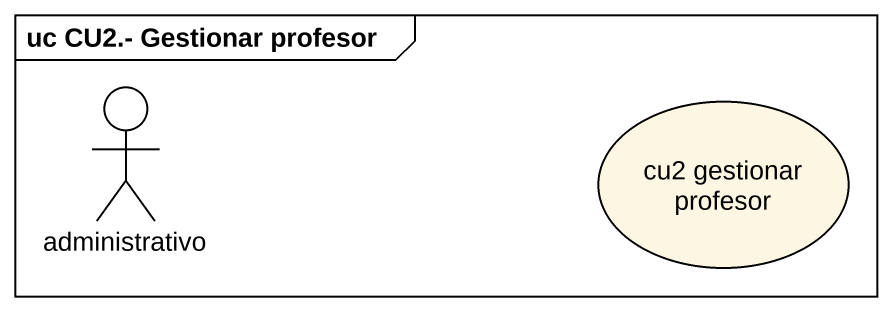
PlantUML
@startuml
mainframe uc CU2.- Gestionar profesor
actor administrativo
usecase "cu2 gestionar profesor" as cu2_gestionar_profesor
@enduml
